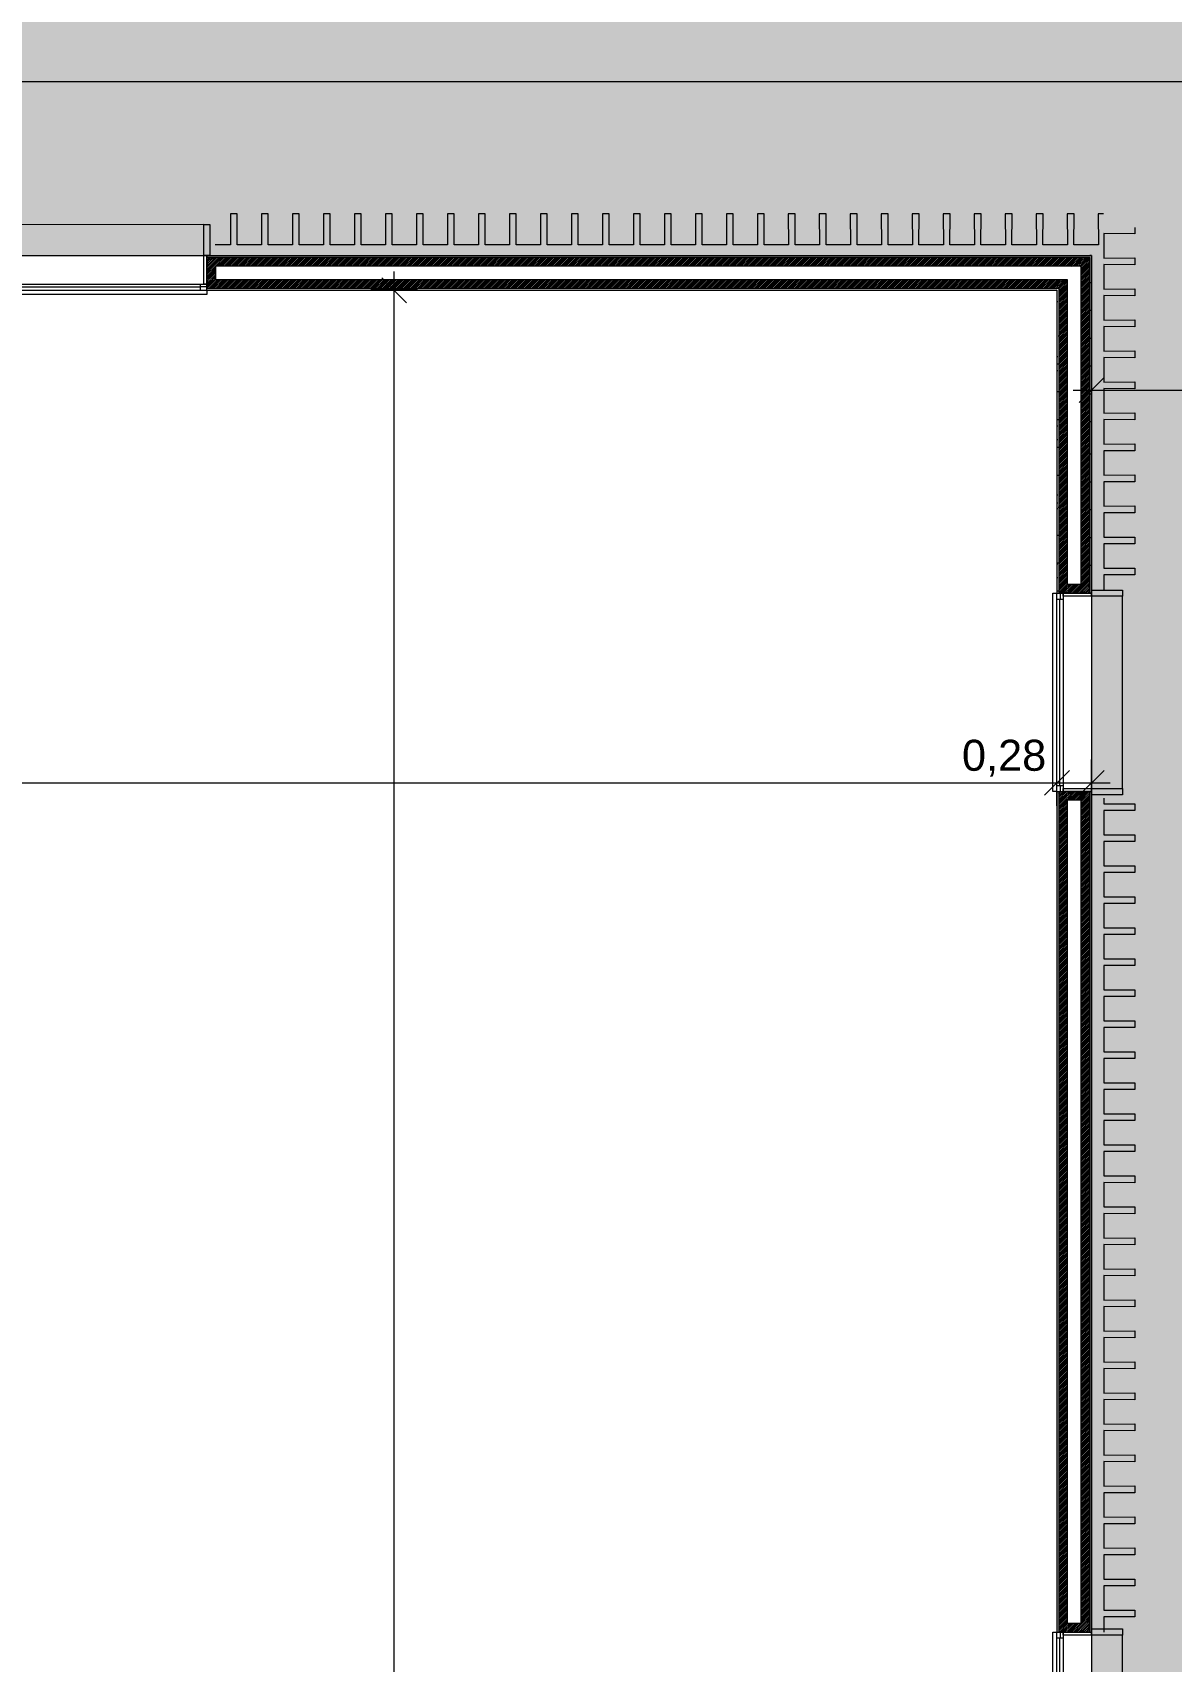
# Model space of a CAD drawing. Header units: millimetres. Extents: x -284281 to 1648660, y -821378 to -151356.
# Drawn here: x 454383 to 463570, y -184729 to -171599 of the extents above; entities that cross this region are included whole.
import ezdxf

# ---------------------------------------------------------------- set-up
doc = ezdxf.new("R2010")
doc.units = ezdxf.units.MM
doc.header["$MEASUREMENT"] = 0
doc.set_wipeout_variables(frame=1)
doc.linetypes.add('Traits', pattern=[282.222223, 141.111112, -141.111112])
doc.linetypes.add('Wipeout_Contour', pattern=[1000, 0, -1000])
for name, color, linetype in [('Cotations - 1_100', 7, 'Continuous'), ('Fenêtres ARCHICAD', 7, 'Continuous'), ('Nouveau_0', 7, 'Continuous'), ('Sols_ Dalles', 7, 'Continuous')]:
    doc.layers.add(name, color=color, linetype=linetype)
doc.styles.add('STYLE_GENERE_2', font='arial.ttf')
doc.dimstyles.new('STYLE_GENERE__1', dxfattribs={"dimtxt": 250, "dimasz": 190, "dimexe": 0.18, "dimexo": 0.0625, "dimgap": 0, "dimtad": 1, "dimtih": 1, "dimtoh": 1, "dimlfac": 0.001, "dimzin": 0, "dimdsep": 46, "dimtxsty": 'STYLE_GENERE_2', "dimblk": 'ARROWHEAD_6', "dimblk1": 'ARROWHEAD_6', "dimblk2": 'ARROWHEAD_6', "dimcen": 0.09, "dimse1": 1, "dimse2": 1, "dimclrd": 7, "dimclre": 7, "dimclrt": 7, "dimazin": 0, "dimtfac": 1, "dimtdec": 4, "dimtmove": 0, "dimatfit": 3, "dimfxl": 1, "dimtolj": 1, "dimtzin": 0, "dimarcsym": 0})
doc.dimstyles.new('STYLE_GENERE__2', dxfattribs={"dimtxt": 250, "dimasz": 190, "dimexe": 0.18, "dimexo": 0.0625, "dimgap": 0, "dimtad": 1, "dimlfac": 0.001, "dimzin": 0, "dimdsep": 46, "dimtxsty": 'STYLE_GENERE_2', "dimblk": 'ARROWHEAD_6', "dimblk1": 'ARROWHEAD_6', "dimblk2": 'ARROWHEAD_6', "dimcen": 0.09, "dimse1": 1, "dimse2": 1, "dimclrd": 7, "dimclre": 7, "dimclrt": 7, "dimazin": 0, "dimtfac": 1, "dimtdec": 4, "dimtmove": 0, "dimatfit": 3, "dimfxl": 1, "dimtolj": 1, "dimtzin": 0, "dimarcsym": 0})
pattern_1 = [(45, (0, 175), (-55.684659, 55.684659), [0, -52.5, 0, -78.75]), (110, (175, 175), (74.000794, 26.934086), [0, -38.5, 0, -66.5])]
pattern_2 = [(45, (0, 0), (-7.07106781, 7.07106781), [])]

# ---------------------------------------------------------------- blocks, each defined once
blk = doc.blocks.new('Dalle_30_2', base_point=(380203, -171996))
at = {"layer": 'Sols_ Dalles', "linetype": 'Continuous', "lineweight": 0, "true_color": 0x2e271c}
blk.add_hatch(color=250, dxfattribs=at).paths.add_polyline_path([(380203, -171996), (380203, -230016), (380203, -260811), (415475, -260811), (415475, -260796), (415475, -258650), (415475, -258011), (415475, -222496), (405655, -222496), (405655, -218296), (415454, -218296), (415454, -204496), (412055, -204496), (412055, -201781), (412055, -189811), (436505, -189811), (436505, -253396), (436505, -253416), (437905, -253416), (437905, -253396), (437905, -188411), (410655, -188411), (410655, -200381), (410655, -205896), (414054, -205896), (414054, -216896), (404255, -216896), (404255, -223896), (414054, -223896), (414054, -258650), (414054, -259411), (382690, -259411), (381560, -259411), (381560, -231416), (381560, -173396), (462926, -173396), (462926, -253416), (464326, -253416), (464326, -171996)])
at = {"layer": 'Sols_ Dalles', "color": 250, "linetype": 'Continuous', "lineweight": 5, "true_color": 0x1f1f1f, "flags": 128}
for points in [[(381560, -259411), (381560, -231416), (381560, -173396), (462926, -173396), (462926, -253416)], [(464326, -253416), (464326, -171996), (380203, -171996), (380203, -230016), (380203, -260811)]]:
    blk.add_lwpolyline(points, dxfattribs=at)
blk = doc.blocks.new('Dalle_31_2', base_point=(360548, -295063))
at = {"linetype": 'Continuous', "lineweight": 0, "true_color": 0x6f6f6f}
h = blk.add_hatch(color=8, dxfattribs=at)
h.paths.add_polyline_path([(360548, -295063), (487920, -293827), (487920, -270903), (487463, -270903), (472886, -271041), (472886, -271062, 0.001346), (472886, -271073), (472897, -273095, -0.414214), (470908, -275106), (462184, -275106, -0.005189), (462131, -275116), (454148, -275196), (438771, -275253, -0.386553), (436573, -273475, -0.025189), (436562, -273329), (436569, -267730, -0.098562), (436800, -266944), (436817, -266952, -0.258849), (438655, -265606), (438653, -265587), (439337, -265587), (439337, -265687), (439337, -270687), (469237, -270687), (469237, -265687), (470908, -265687), (472605, -265687), (472605, -163738), (371863, -163738), (371863, -271041), (371883, -271041), (371883, -272001), (371883, -272001, -0.409427), (367883, -275935), (360548, -275935)])
h.paths.add_polyline_path([(377135, -260640), (373845, -260640), (373845, -248365), (373845, -243090), (373845, -242190), (377135, -242190)], flags=0)
h.paths.add_polyline_path([(380203, -193811), (380203, -171996), (431506, -171996), (464310, -171996), (464310, -262266), (464310, -262366), (438594, -262351), (437926, -262351), (436550, -262351), (436550, -189811), (412055, -189811), (412055, -201781), (412055, -204496), (415454, -204496), (415454, -208496), (415454, -218296), (405655, -218296), (405655, -222496), (415475, -222496), (415475, -260811), (380203, -260811), (380203, -230016)], flags=0)
h.paths.add_polyline_path([(381437, -269434, -0.090319), (381558, -268728, -0.201449), (382612, -267593, -0.104211), (383418, -267415), (384017, -267409, -0.104045), (384825, -267571, -0.238255), (385984, -268953, -0.055189), (386036, -269390), (386038, -269611), (386051, -270890), (385792, -271893, -0.267949), (384070, -272909), (383470, -272915, -0.193717), (382079, -272370, -0.070569), (381728, -271931, -0.131652), (381451, -270934)], flags=0)
h.paths.add_polyline_path([(392017, -273452), (392030, -267378, -0.380557), (394017, -265610), (394094, -265610), (394094, -270610), (409094, -270610), (409094, -265610), (414056, -265610, -0.414214), (415556, -267110), (415556, -273661, -0.345502), (413837, -275433), (394027, -275599, -0.415791), (392017, -273599)], flags=0)
h.paths.add_polyline_path([(424210, -271504, -0.134474), (423930, -270485), (423930, -268985, -0.414214), (425930, -266985), (426530, -266985, -0.414214), (428530, -268985), (428530, -270485, -0.12882), (428274, -271466, -0.270936), (426530, -272485), (425930, -272485, -0.26498)], flags=0)
at = {"color": 9, "linetype": 'Continuous', "lineweight": 5, "flags": 128}
blk.add_lwpolyline([(380203, -193811), (380203, -230016), (380203, -260811), (415475, -260811), (415475, -222496), (405655, -222496), (405655, -218296), (415454, -218296), (415454, -208496), (415454, -204496), (412055, -204496), (412055, -201781), (412055, -189811), (436550, -189811), (436550, -262351), (437926, -262351), (438594, -262351), (464310, -262366), (464310, -262266), (464310, -171996), (431506, -171996), (380203, -171996)], close=True, dxfattribs=at)
blk = doc.blocks.new('Fenêtre 25')
at = {"layer": 'Fenêtres ARCHICAD', "color": 7, "linetype": 'Continuous', "lineweight": 5}
for p, q in [((-800, 0), (-800, 33)), ((-800, 33), (800, 33)), ((800, 33), (800, 0)), ((-800, -30), (800, -30)), ((-800, -280), (-800, -50)), ((-800, -50), (-775, -50)), ((-775, -50), (-775, -280)), ((775, -280), (775, -50)), ((775, -50), (800, -50)), ((800, -50), (800, -280)), ((-800, -195), (-800, -265)), ((-800, -195), (-800, -265)), ((-800, -195), (-800, -265)), ((-800, -195), (-800, -265)), ((800, -195), (800, -265)), ((800, -195), (800, -265)), ((800, -195), (800, -265)), ((800, -195), (800, -265)), ((-825, -530), (-825, -280)), ((-825, -280), (-775, -280)), ((-825, -280), (-800, -280)), ((-825, -280), (-800, -280)), ((-800, -265), (-800, -280)), ((-800, -265), (-800, -280)), ((-775, -280), (-800, -280)), ((-775, -280), (-775, -530)), ((800, -280), (775, -280)), ((775, -280), (825, -280)), ((775, -530), (775, -280)), ((800, -265), (800, -280)), ((800, -265), (800, -280)), ((800, -280), (825, -280)), ((800, -280), (825, -280)), ((825, -280), (825, -530)), ((-775, -530), (-825, -530)), ((-775, -530), (775, -530)), ((825, -530), (775, -530))]:
    blk.add_line(p, q, dxfattribs=at)
at = {"layer": 'Fenêtres ARCHICAD', "color": 7, "linetype": 'Traits', "lineweight": 5}
blk.add_line((-800, 0), (800, 0), dxfattribs=at)
at = {"color": 254, "linetype": 'Wipeout_Contour', "lineweight": 0, "ltscale": 3003.33026}
blk.add_wipeout([(-750, 0), (-750, -50), (750, -50), (750, 0)], dxfattribs=at).dxf.layer = 'Fenêtres ARCHICAD'
at = {"layer": 'Fenêtres ARCHICAD', "color": 7, "linetype": 'Continuous', "lineweight": 5}
for p, q in [((-800, 0), (-750, 0)), ((-800, 0), (-800, -15)), ((-800, 0), (-800, -15)), ((-750, 0), (-750, -50)), ((-750, 0), (750, 0)), ((750, -50), (750, 0)), ((750, 0), (800, 0)), ((800, 0), (800, -15)), ((800, 0), (800, -15)), ((-800, -15), (-800, -50)), ((-800, -15), (-800, -50)), ((-750, -50), (-800, -50)), ((-800, -50), (-800, -85)), ((-800, -50), (-800, -85)), ((-800, -85), (-800, -195)), ((-800, -85), (-800, -195)), ((-800, -85), (-800, -195)), ((-800, -85), (-800, -195)), ((-750, -25), (750, -25)), ((750, -50), (-750, -50)), ((800, -50), (750, -50)), ((800, -15), (800, -50)), ((800, -15), (800, -50)), ((800, -50), (800, -85)), ((800, -50), (800, -85)), ((800, -85), (800, -195)), ((800, -85), (800, -195)), ((800, -85), (800, -195)), ((800, -85), (800, -195))]:
    blk.add_line(p, q, dxfattribs=at)
blk = doc.blocks.new('Mur_176_2', base_point=(462926, -173396))
at = {"color": 254, "linetype": 'Wipeout_Contour', "lineweight": 0, "ltscale": 1482979.499222624}
blk.add_wipeout([(462911, -173411), (462926, -173396), (462911, -173396)], dxfattribs=at)
at = {"color": 254, "linetype": 'Wipeout_Contour', "lineweight": 0, "ltscale": 1482514.216895583}
blk.add_wipeout([(462646, -173676), (462661, -173661), (462646, -173661)], dxfattribs=at)
at = {"color": 254, "linetype": 'Wipeout_Contour', "lineweight": 0, "ltscale": 1987387.579977198}
blk.add_wipeout([(462646, -177718), (462646, -184493), (462661, -184493), (462661, -177718)], dxfattribs=at)
at = {"color": 254, "linetype": 'Wipeout_Contour', "lineweight": 0, "ltscale": 1988374.672626065}
blk.add_wipeout([(462911, -184493), (462926, -184493), (462926, -177718), (462911, -177718)], dxfattribs=at)
at = {"linetype": 'Continuous', "lineweight": 5, "true_color": 0x5f5f5f}
h = blk.add_hatch(dxfattribs=at)
h.set_pattern_fill('ENDUIT_0002', color=251, style=0, pattern_type=2)
h.set_pattern_definition(pattern_1)
h.paths.add_polyline_path([(462911, -173411), (462926, -173396), (462911, -173396)])
h = blk.add_hatch(dxfattribs=at)
h.set_pattern_fill('ENDUIT_0002', color=251, style=0, pattern_type=2)
h.set_pattern_definition(pattern_1)
h.paths.add_polyline_path([(462646, -173676), (462661, -173661), (462646, -173661)])
h = blk.add_hatch(dxfattribs=at)
h.set_pattern_fill('ENDUIT_0002', color=251, style=0, pattern_type=2)
h.set_pattern_definition(pattern_1)
h.paths.add_polyline_path([(462646, -177718), (462646, -184493), (462661, -184493), (462661, -177718)])
h = blk.add_hatch(dxfattribs=at)
h.set_pattern_fill('ENDUIT_0002', color=251, style=0, pattern_type=2)
h.set_pattern_definition(pattern_1)
h.paths.add_polyline_path([(462911, -184493), (462926, -184493), (462926, -177718), (462911, -177718)])
at = {"color": 254, "linetype": 'Wipeout_Contour', "lineweight": 0, "ltscale": 1482869.428388625}
blk.add_wipeout([(462841, -173481), (462911, -173411), (462841, -173411)], dxfattribs=at)
at = {"color": 254, "linetype": 'Wipeout_Contour', "lineweight": 0, "ltscale": 1988215.541774375}
blk.add_wipeout([(462911, -177718), (462841, -177788), (462841, -184423), (462911, -184493)], dxfattribs=at)
at = {"linetype": 'Continuous', "lineweight": 5, "true_color": 0x5f5f5f}
h = blk.add_hatch(dxfattribs=at)
h.set_pattern_fill('BRIQUES_TERRE_CUITE__INT_94', color=251, style=0, pattern_type=2)
h.set_pattern_definition(pattern_2)
h.paths.add_polyline_path([(462841, -173481), (462911, -173411), (462841, -173411)])
h = blk.add_hatch(dxfattribs=at)
h.set_pattern_fill('BRIQUES_TERRE_CUITE__INT_94', color=251, style=0, pattern_type=2)
h.set_pattern_definition(pattern_2)
h.paths.add_polyline_path([(462911, -177718), (462841, -177788), (462841, -184423), (462911, -184493)])
at = {"color": 254, "linetype": 'Wipeout_Contour', "lineweight": 0, "ltscale": 1979241.082240445}
blk.add_wipeout([(462911, -173411), (462911, -176118), (462926, -176118), (462926, -173411)], dxfattribs=at)
at = {"color": 254, "linetype": 'Wipeout_Contour', "lineweight": 0, "ltscale": 1482685.616941384}
blk.add_wipeout([(462731, -173591), (462841, -173481), (462731, -173481)], dxfattribs=at)
at = {"color": 254, "linetype": 'Wipeout_Contour', "lineweight": 0, "ltscale": 1987879.480513042}
blk.add_wipeout([(462841, -177788), (462731, -177788), (462731, -184423), (462841, -184423)], dxfattribs=at)
at = {"linetype": 'Continuous', "lineweight": 5, "true_color": 0x5f5f5f}
h = blk.add_hatch(dxfattribs=at)
h.set_pattern_fill('ENDUIT_0002', color=251, style=0, pattern_type=2)
h.set_pattern_definition(pattern_1)
h.paths.add_polyline_path([(462911, -173411), (462911, -176118), (462926, -176118), (462926, -173411)])
at = {"color": 254, "linetype": 'Wipeout_Contour', "lineweight": 0, "ltscale": 1482553.380016311}
blk.add_wipeout([(462661, -173661), (462731, -173591), (462661, -173591)], dxfattribs=at)
at = {"color": 254, "linetype": 'Wipeout_Contour', "lineweight": 0, "ltscale": 1987545.882896177}
blk.add_wipeout([(462661, -177718), (462661, -184493), (462731, -184493), (462731, -177718)], dxfattribs=at)
at = {"linetype": 'Continuous', "lineweight": 5, "true_color": 0x5f5f5f}
h = blk.add_hatch(dxfattribs=at)
h.set_pattern_fill('BRIQUES_TERRE_CUITE__INT_94', color=251, style=0, pattern_type=2)
h.set_pattern_definition(pattern_2)
h.paths.add_polyline_path([(462661, -173661), (462731, -173591), (462661, -173591)])
h = blk.add_hatch(dxfattribs=at)
h.set_pattern_fill('BRIQUES_TERRE_CUITE__INT_94', color=251, style=0, pattern_type=2)
h.set_pattern_definition(pattern_2)
h.paths.add_polyline_path([(462661, -177718), (462661, -184493), (462731, -184493), (462731, -177718)])
at = {"color": 7, "linetype": 'Continuous', "lineweight": 5}
for p, q in [((462646, -177718), (462661, -177718)), ((462661, -177718), (462661, -184493)), ((462646, -184493), (462661, -184493))]:
    blk.add_line(p, q, dxfattribs=at)
at = {"color": 7, "linetype": 'Continuous', "lineweight": 5, "flags": 128}
blk.add_lwpolyline([(462646, -177718), (462646, -184493)], dxfattribs=at)
at = {"color": 254, "linetype": 'Wipeout_Contour', "lineweight": 0, "ltscale": 1482998.14668632}
blk.add_wipeout([(462911, -173411), (462926, -173411), (462926, -173396)], dxfattribs=at)
at = {"color": 254, "linetype": 'Wipeout_Contour', "lineweight": 0, "ltscale": 1979106.270748031}
blk.add_wipeout([(462911, -173481), (462841, -173481), (462841, -176048), (462911, -176118)], dxfattribs=at)
at = {"linetype": 'Continuous', "lineweight": 5, "true_color": 0x5f5f5f}
h = blk.add_hatch(dxfattribs=at)
h.set_pattern_fill('ENDUIT_0002', color=251, style=0, pattern_type=2)
h.set_pattern_definition(pattern_1)
h.paths.add_polyline_path([(462911, -173411), (462926, -173411), (462926, -173396)])
h = blk.add_hatch(dxfattribs=at)
h.set_pattern_fill('BRIQUES_TERRE_CUITE__INT_94', color=251, style=0, pattern_type=2)
h.set_pattern_definition(pattern_2)
h.paths.add_polyline_path([(462911, -173481), (462841, -173481), (462841, -176048), (462911, -176118)])
at = {"color": 254, "linetype": 'Wipeout_Contour', "lineweight": 0, "ltscale": 1978435.612271093}
blk.add_wipeout([(462646, -173676), (462646, -176118), (462661, -176118), (462661, -173676)], dxfattribs=at)
at = {"color": 254, "linetype": 'Wipeout_Contour', "lineweight": 0, "ltscale": 1983059.155942009}
blk.add_wipeout([(462841, -177788), (462911, -177718), (462731, -177718), (462731, -177788)], dxfattribs=at)
at = {"color": 254, "linetype": 'Wipeout_Contour', "lineweight": 0, "ltscale": 1992832.532437501}
blk.add_wipeout([(462841, -184423), (462731, -184423), (462731, -184493), (462911, -184493)], dxfattribs=at)
at = {"linetype": 'Continuous', "lineweight": 5, "true_color": 0x5f5f5f}
h = blk.add_hatch(dxfattribs=at)
h.set_pattern_fill('ENDUIT_0002', color=251, style=0, pattern_type=2)
h.set_pattern_definition(pattern_1)
h.paths.add_polyline_path([(462646, -173676), (462646, -176118), (462661, -176118), (462661, -173676)])
h = blk.add_hatch(dxfattribs=at)
h.set_pattern_fill('BRIQUES_TERRE_CUITE__INT_94', color=251, style=0, pattern_type=2)
h.set_pattern_definition(pattern_2)
h.paths.add_polyline_path([(462841, -177788), (462911, -177718), (462731, -177718), (462731, -177788)])
h = blk.add_hatch(dxfattribs=at)
h.set_pattern_fill('BRIQUES_TERRE_CUITE__INT_94', color=251, style=0, pattern_type=2)
h.set_pattern_definition(pattern_2)
h.paths.add_polyline_path([(462841, -184423), (462731, -184423), (462731, -184493), (462911, -184493)])
at = {"color": 7, "linetype": 'Continuous', "lineweight": 5}
for p, q in [((462661, -177718), (462696, -177718)), ((462696, -177718), (462731, -177718)), ((462731, -177718), (462841, -177718)), ((462731, -177718), (462841, -177718)), ((462731, -184423), (462731, -177788)), ((462841, -177788), (462731, -177788)), ((462841, -177718), (462911, -177718)), ((462841, -177718), (462911, -177718)), ((462841, -184423), (462841, -177788)), ((462911, -184493), (462911, -177718)), ((462911, -177718), (462926, -177718)), ((462926, -177743), (462926, -177718)), ((462841, -184423), (462731, -184423)), ((462926, -184493), (462926, -184468)), ((462661, -184493), (462696, -184493)), ((462696, -184493), (462731, -184493)), ((462731, -184493), (462841, -184493)), ((462731, -184493), (462841, -184493)), ((462841, -184493), (462911, -184493)), ((462841, -184493), (462911, -184493)), ((462911, -184493), (462926, -184493))]:
    blk.add_line(p, q, dxfattribs=at)
at = {"color": 7, "linetype": 'Continuous', "lineweight": 5, "flags": 128}
blk.add_lwpolyline([(462926, -184493), (462926, -177718)], dxfattribs=at)
at = {"color": 254, "linetype": 'Wipeout_Contour', "lineweight": 0, "ltscale": 1482958.894861383}
blk.add_wipeout([(462841, -173481), (462911, -173481), (462911, -173411)], dxfattribs=at)
at = {"color": 254, "linetype": 'Wipeout_Contour', "lineweight": 0, "ltscale": 1978821.860009239}
blk.add_wipeout([(462841, -173591), (462731, -173591), (462731, -176048), (462841, -176048)], dxfattribs=at)
at = {"linetype": 'Continuous', "lineweight": 5, "true_color": 0x5f5f5f}
h = blk.add_hatch(dxfattribs=at)
h.set_pattern_fill('BRIQUES_TERRE_CUITE__INT_94', color=251, style=0, pattern_type=2)
h.set_pattern_definition(pattern_2)
h.paths.add_polyline_path([(462841, -173481), (462911, -173481), (462911, -173411)])
at = {"color": 7, "linetype": 'Continuous', "lineweight": 5}
for p, q in [((462911, -173411), (462841, -173411)), ((462911, -173481), (462911, -173411))]:
    blk.add_line(p, q, dxfattribs=at)
at = {"color": 7, "linetype": 'Continuous', "lineweight": 5, "flags": 128}
blk.add_lwpolyline([(462926, -173396), (462911, -173396)], dxfattribs=at)
at = {"layer": 'Fenêtres ARCHICAD', "color": 7, "linetype": 'Continuous', "lineweight": 5, "zscale": 1000, "rotation": 89.99999999999997}
blk.add_blockref('Fenêtre 25', (462646, -185293), dxfattribs=at)
at = {"color": 254, "linetype": 'Wipeout_Contour', "lineweight": 0, "ltscale": 1482532.945680156}
blk.add_wipeout([(462646, -173676), (462661, -173676), (462661, -173661)], dxfattribs=at)
at = {"linetype": 'Continuous', "lineweight": 5, "true_color": 0x5f5f5f}
h = blk.add_hatch(dxfattribs=at)
h.set_pattern_fill('ENDUIT_0002', color=251, style=0, pattern_type=2)
h.set_pattern_definition(pattern_1)
h.paths.add_polyline_path([(462646, -173676), (462661, -173676), (462661, -173661)])
at = {"color": 254, "linetype": 'Wipeout_Contour', "lineweight": 0, "ltscale": 1482826.619309607}
blk.add_wipeout([(462731, -173591), (462841, -173591), (462841, -173481)], dxfattribs=at)
at = {"color": 7, "linetype": 'Continuous', "lineweight": 5}
for p, q in [((462841, -173481), (462731, -173481)), ((462841, -173591), (462841, -173481))]:
    blk.add_line(p, q, dxfattribs=at)
at = {"color": 254, "linetype": 'Wipeout_Contour', "lineweight": 0, "ltscale": 1978584.082948791}
blk.add_wipeout([(462731, -173661), (462661, -173661), (462661, -176118), (462731, -176118)], dxfattribs=at)
at = {"linetype": 'Continuous', "lineweight": 5, "true_color": 0x5f5f5f}
h = blk.add_hatch(dxfattribs=at)
h.set_pattern_fill('BRIQUES_TERRE_CUITE__INT_94', color=251, style=0, pattern_type=2)
h.set_pattern_definition(pattern_2)
h.paths.add_polyline_path([(462731, -173661), (462661, -173661), (462661, -176118), (462731, -176118)])
at = {"color": 7, "linetype": 'Continuous', "lineweight": 5}
blk.add_line((462646, -176118), (462661, -176118), dxfattribs=at)
at = {"color": 254, "linetype": 'Wipeout_Contour', "lineweight": 0, "ltscale": 1482642.916808626}
blk.add_wipeout([(462661, -173661), (462731, -173661), (462731, -173591)], dxfattribs=at)
at = {"color": 254, "linetype": 'Wipeout_Contour', "lineweight": 0, "ltscale": 1980673.907787217}
blk.add_wipeout([(462841, -176048), (462731, -176048), (462731, -176118), (462911, -176118)], dxfattribs=at)
at = {"linetype": 'Continuous', "lineweight": 5, "true_color": 0x5f5f5f}
h = blk.add_hatch(dxfattribs=at)
h.set_pattern_fill('BRIQUES_TERRE_CUITE__INT_94', color=251, style=0, pattern_type=2)
h.set_pattern_definition(pattern_2)
h.paths.add_polyline_path([(462661, -173661), (462731, -173661), (462731, -173591)])
h = blk.add_hatch(dxfattribs=at)
h.set_pattern_fill('BRIQUES_TERRE_CUITE__INT_94', color=251, style=0, pattern_type=2)
h.set_pattern_definition(pattern_2)
h.paths.add_polyline_path([(462841, -176048), (462731, -176048), (462731, -176118), (462911, -176118)])
at = {"color": 7, "linetype": 'Continuous', "lineweight": 5}
for p, q in [((462911, -176118), (462911, -173481)), ((462661, -173661), (462646, -173661)), ((462731, -173591), (462661, -173591)), ((462661, -173661), (462661, -176118)), ((462731, -173661), (462731, -173591)), ((462731, -176048), (462731, -173661)), ((462841, -176048), (462841, -173591)), ((462841, -176048), (462731, -176048)), ((462661, -176118), (462696, -176118)), ((462696, -176118), (462731, -176118)), ((462731, -176118), (462841, -176118)), ((462731, -176118), (462841, -176118)), ((462841, -176118), (462911, -176118)), ((462841, -176118), (462911, -176118)), ((462911, -176118), (462926, -176118)), ((462926, -176118), (462926, -176093))]:
    blk.add_line(p, q, dxfattribs=at)
at = {"color": 7, "linetype": 'Continuous', "lineweight": 5, "flags": 128}
for points in [[(462926, -176118), (462926, -173396)], [(462646, -173676), (462646, -176118)]]:
    blk.add_lwpolyline(points, dxfattribs=at)
at = {"layer": 'Fenêtres ARCHICAD', "color": 7, "linetype": 'Continuous', "lineweight": 5, "zscale": 1000, "rotation": 89.99999999999997}
blk.add_blockref('Fenêtre 25', (462646, -176918), dxfattribs=at)
blk = doc.blocks.new('Mur_189_2', base_point=(437925, -173400))
at = {"color": 254, "linetype": 'Wipeout_Contour', "lineweight": 0, "ltscale": 2458290.342885102}
blk.add_wipeout([(462911, -173396), (455789, -173397), (455789, -173412), (462911, -173411), (462911, -173411)], dxfattribs=at)
at = {"color": 254, "linetype": 'Wipeout_Contour', "lineweight": 0, "ltscale": 1963843.931563452}
blk.add_wipeout([(455789, -173662), (455789, -173677), (462646, -173676), (462646, -173661)], dxfattribs=at)
at = {"linetype": 'Continuous', "lineweight": 5, "true_color": 0x5f5f5f}
h = blk.add_hatch(dxfattribs=at)
h.set_pattern_fill('ENDUIT_0002', color=251, style=0, pattern_type=2)
h.set_pattern_definition(pattern_1)
h.paths.add_polyline_path([(462911, -173396), (455789, -173397), (455789, -173412), (462911, -173411), (462911, -173411)])
h = blk.add_hatch(dxfattribs=at)
h.set_pattern_fill('ENDUIT_0002', color=251, style=0, pattern_type=2)
h.set_pattern_definition(pattern_1)
h.paths.add_polyline_path([(455789, -173662), (455789, -173677), (462646, -173676), (462646, -173661)])
at = {"color": 254, "linetype": 'Wipeout_Contour', "lineweight": 0, "ltscale": 2458243.749668539}
blk.add_wipeout([(455789, -173412), (455859, -173482), (462841, -173481), (462841, -173481), (462841, -173411)], dxfattribs=at)
at = {"linetype": 'Continuous', "lineweight": 5, "true_color": 0x5f5f5f}
h = blk.add_hatch(dxfattribs=at)
h.set_pattern_fill('BRIQUES_TERRE_CUITE__INT_94', color=251, style=0, pattern_type=2)
h.set_pattern_definition(pattern_2)
h.paths.add_polyline_path([(455789, -173412), (455859, -173482), (462841, -173481), (462841, -173481), (462841, -173411)])
at = {"color": 7, "linetype": 'Continuous', "lineweight": 5}
blk.add_line((462911, -173411), (462841, -173411), dxfattribs=at)
at = {"color": 254, "linetype": 'Wipeout_Contour', "lineweight": 0, "ltscale": 2458166.045072345}
blk.add_wipeout([(462731, -173481), (455859, -173482), (455859, -173592), (462731, -173591), (462731, -173591)], dxfattribs=at)
at = {"color": 7, "linetype": 'Continuous', "lineweight": 5}
blk.add_line((462841, -173481), (462731, -173481), dxfattribs=at)
at = {"color": 254, "linetype": 'Wipeout_Contour', "lineweight": 0, "ltscale": 1963811.879002962}
blk.add_wipeout([(462661, -173591), (455789, -173592), (455789, -173662), (462661, -173661)], dxfattribs=at)
at = {"linetype": 'Continuous', "lineweight": 5, "true_color": 0x5f5f5f}
h = blk.add_hatch(dxfattribs=at)
h.set_pattern_fill('BRIQUES_TERRE_CUITE__INT_94', color=251, style=0, pattern_type=2)
h.set_pattern_definition(pattern_2)
h.paths.add_polyline_path([(462661, -173591), (455789, -173592), (455789, -173662), (462661, -173661)])
at = {"color": 7, "linetype": 'Continuous', "lineweight": 5}
for p, q in [((455789, -173662), (462646, -173661)), ((455789, -173677), (455789, -173662)), ((462661, -173661), (462646, -173661)), ((462731, -173591), (462661, -173591))]:
    blk.add_line(p, q, dxfattribs=at)
at = {"color": 7, "linetype": 'Continuous', "lineweight": 5, "flags": 128}
blk.add_lwpolyline([(455789, -173677), (462646, -173676)], dxfattribs=at)
at = {"color": 254, "linetype": 'Wipeout_Contour', "lineweight": 0, "ltscale": 1950935.161299961}
blk.add_wipeout([(455859, -173482), (455789, -173412), (455789, -173592), (455859, -173592)], dxfattribs=at)
at = {"linetype": 'Continuous', "lineweight": 5, "true_color": 0x5f5f5f}
h = blk.add_hatch(dxfattribs=at)
h.set_pattern_fill('BRIQUES_TERRE_CUITE__INT_94', color=251, style=0, pattern_type=2)
h.set_pattern_definition(pattern_2)
h.paths.add_polyline_path([(455859, -173482), (455789, -173412), (455789, -173592), (455859, -173592)])
at = {"color": 7, "linetype": 'Continuous', "lineweight": 5}
for p, q in [((455814, -173397), (455789, -173397)), ((455789, -173412), (455789, -173397)), ((462841, -173411), (455789, -173412)), ((455789, -173482), (455789, -173412)), ((455789, -173482), (455789, -173412)), ((455789, -173592), (455789, -173482)), ((455789, -173592), (455789, -173482)), ((462731, -173481), (455859, -173482)), ((455859, -173482), (455859, -173592)), ((455789, -173627), (455789, -173592)), ((455789, -173662), (455789, -173627)), ((462661, -173591), (455859, -173592))]:
    blk.add_line(p, q, dxfattribs=at)
at = {"color": 7, "linetype": 'Continuous', "lineweight": 5, "flags": 128}
blk.add_lwpolyline([(462911, -173396), (455789, -173397)], dxfattribs=at)
at = {"layer": 'Fenêtres ARCHICAD', "color": 7, "linetype": 'Continuous', "lineweight": 5, "zscale": 1000, "rotation": 180.0105654490005}
blk.add_blockref('Fenêtre 25', (454989, -173677), dxfattribs=at)
blk = doc.blocks.new('Tôle profilée 25_5')
at = {"color": 7, "linetype": 'Continuous', "lineweight": 5}
for p, q in [((-250, 7165.6), (-250, 7150)), ((-250, 7150), (-250, 7122.5)), ((-250, 7122.5), (0, 7123.5)), ((0, 7123.5), (0, 6926.5)), ((-250, 6927.5), (-250, 6900)), ((0, 6926.5), (-250, 6927.5)), ((-250, 6900), (-250, 6872.5)), ((-250, 6872.5), (0, 6873.5)), ((0, 6873.5), (0, 6676.5)), ((-250, 6677.5), (-250, 6650)), ((0, 6676.5), (-250, 6677.5)), ((-250, 6650), (-250, 6622.5)), ((-250, 6622.5), (0, 6623.5)), ((0, 6623.5), (0, 6426.5)), ((-250, 6427.5), (-250, 6400)), ((0, 6426.5), (-250, 6427.5)), ((-250, 6400), (-250, 6372.5)), ((-250, 6372.5), (0, 6373.5)), ((0, 6373.5), (0, 6176.5)), ((-250, 6177.5), (-250, 6150)), ((0, 6176.5), (-250, 6177.5)), ((-250, 6150), (-250, 6122.5)), ((-250, 6122.5), (0, 6123.5)), ((0, 6123.5), (0, 5926.5)), ((-250, 5927.5), (-250, 5900)), ((0, 5926.5), (-250, 5927.5)), ((-250, 5900), (-250, 5872.5)), ((-250, 5872.5), (0, 5873.5)), ((0, 5873.5), (0, 5676.5)), ((-250, 5677.5), (-250, 5650)), ((0, 5676.5), (-250, 5677.5)), ((-250, 5650), (-250, 5622.5)), ((-250, 5622.5), (0, 5623.5)), ((0, 5623.5), (0, 5426.5)), ((-250, 5427.5), (-250, 5400)), ((0, 5426.5), (-250, 5427.5)), ((-250, 5400), (-250, 5372.5)), ((-250, 5372.5), (0, 5373.5)), ((0, 5373.5), (0, 5176.5)), ((-250, 5177.5), (-250, 5150)), ((0, 5176.5), (-250, 5177.5)), ((-250, 5150), (-250, 5122.5)), ((-250, 5122.5), (0, 5123.5)), ((0, 5123.5), (0, 4926.5)), ((-250, 4927.5), (-250, 4900)), ((0, 4926.5), (-250, 4927.5)), ((-250, 4900), (-250, 4872.5)), ((-250, 4872.5), (0, 4873.5)), ((0, 4873.5), (0, 4676.5)), ((-250, 4677.5), (-250, 4650)), ((0, 4676.5), (-250, 4677.5)), ((-250, 4650), (-250, 4622.5)), ((-250, 4622.5), (0, 4623.5)), ((0, 4623.5), (0, 4426.5)), ((-250, 4427.5), (-250, 4400)), ((0, 4426.5), (-250, 4427.5)), ((-250, 4400), (-250, 4372.5)), ((-250, 4372.5), (0, 4373.5)), ((0, 4373.5), (0, 4176.5)), ((-250, 4177.5), (-250, 4150)), ((0, 4176.5), (-250, 4177.5)), ((-250, 4150), (-250, 4122.5)), ((-250, 4122.5), (0, 4123.5)), ((0, 4123.5), (0, 3926.5)), ((-250, 3927.5), (-250, 3900)), ((0, 3926.5), (-250, 3927.5)), ((-250, 3900), (-250, 3872.5)), ((-250, 3872.5), (0, 3873.5)), ((0, 3873.5), (0, 3676.5)), ((-250, 3677.5), (-250, 3650)), ((0, 3676.5), (-250, 3677.5)), ((-250, 3650), (-250, 3622.5)), ((-250, 3622.5), (0, 3623.5)), ((0, 3623.5), (0, 3426.5)), ((-250, 3427.5), (-250, 3400)), ((0, 3426.5), (-250, 3427.5)), ((-250, 3400), (-250, 3372.5)), ((-250, 3372.5), (0, 3373.5)), ((0, 3373.5), (0, 3176.5)), ((-250, 3177.5), (-250, 3150)), ((0, 3176.5), (-250, 3177.5)), ((-250, 3150), (-250, 3122.5)), ((-250, 3122.5), (0, 3123.5)), ((0, 3123.5), (0, 2926.5)), ((-250, 2927.5), (-250, 2900)), ((0, 2926.5), (-250, 2927.5)), ((-250, 2900), (-250, 2872.5)), ((-250, 2872.5), (0, 2873.5)), ((0, 2873.5), (0, 2676.5)), ((-250, 2677.5), (-250, 2650)), ((0, 2676.5), (-250, 2677.5)), ((-250, 2650), (-250, 2622.5)), ((-250, 2622.5), (0, 2623.5)), ((0, 2623.5), (0, 2426.5)), ((-250, 2427.5), (-250, 2400)), ((0, 2426.5), (-250, 2427.5)), ((-250, 2400), (-250, 2372.5)), ((-250, 2372.5), (0, 2373.5)), ((0, 2373.5), (0, 2176.5)), ((-250, 2177.5), (-250, 2150)), ((0, 2176.5), (-250, 2177.5)), ((-250, 2150), (-250, 2122.5)), ((-250, 2122.5), (0, 2123.5)), ((0, 2123.5), (0, 1926.5)), ((-250, 1927.5), (-250, 1900)), ((0, 1926.5), (-250, 1927.5)), ((-250, 1900), (-250, 1872.5)), ((-250, 1872.5), (0, 1873.5)), ((0, 1873.5), (0, 1676.5)), ((-250, 1677.5), (-250, 1650)), ((0, 1676.5), (-250, 1677.5)), ((-250, 1650), (-250, 1622.5)), ((-250, 1622.5), (0, 1623.5)), ((0, 1623.5), (0, 1426.5)), ((-250, 1427.5), (-250, 1400)), ((0, 1426.5), (-250, 1427.5)), ((-250, 1400), (-250, 1372.5)), ((-250, 1372.5), (0, 1373.5)), ((0, 1373.5), (0, 1176.5)), ((-250, 1177.5), (-250, 1150)), ((0, 1176.5), (-250, 1177.5)), ((-250, 1150), (-250, 1122.5)), ((-250, 1122.5), (0, 1123.5)), ((0, 1123.5), (0, 926.5)), ((-250, 927.5), (-250, 900)), ((0, 926.5), (-250, 927.5)), ((-250, 900), (-250, 872.5)), ((-250, 872.5), (0, 873.5)), ((0, 873.5), (0, 676.5)), ((-250, 677.5), (-250, 650)), ((0, 676.5), (-250, 677.5)), ((-250, 650), (-250, 622.5)), ((-250, 622.5), (0, 623.5)), ((0, 623.5), (0, 426.5)), ((-250, 427.5), (-250, 400)), ((0, 426.5), (-250, 427.5)), ((-250, 400), (-250, 372.5)), ((-250, 372.5), (0, 373.5)), ((0, 373.5), (0, 176.5)), ((-250, 177.5), (-250, 150)), ((0, 176.5), (-250, 177.5)), ((-250, 150), (-250, 122.5)), ((-250, 122.5), (0, 123.5)), ((0, 123.5), (0, 0))]:
    blk.add_line(p, q, dxfattribs=at)
blk = doc.blocks.new('Tôle profilée 25_2')
at = {"color": 7, "linetype": 'Continuous', "lineweight": 5}
for p, q in [((0, 6722.2), (0, 6676.5)), ((-250, 6677.5), (-250, 6650)), ((0, 6676.5), (-250, 6677.5)), ((-250, 6650), (-250, 6622.5)), ((-250, 6622.5), (0, 6623.5)), ((0, 6623.5), (0, 6426.5)), ((-250, 6427.5), (-250, 6400)), ((0, 6426.5), (-250, 6427.5)), ((-250, 6400), (-250, 6372.5)), ((-250, 6372.5), (0, 6373.5)), ((0, 6373.5), (0, 6176.5)), ((-250, 6177.5), (-250, 6150)), ((0, 6176.5), (-250, 6177.5)), ((-250, 6150), (-250, 6122.5)), ((-250, 6122.5), (0, 6123.5)), ((0, 6123.5), (0, 5926.5)), ((-250, 5927.5), (-250, 5900)), ((0, 5926.5), (-250, 5927.5)), ((-250, 5900), (-250, 5872.5)), ((-250, 5872.5), (0, 5873.5)), ((0, 5873.5), (0, 5676.5)), ((-250, 5677.5), (-250, 5650)), ((0, 5676.5), (-250, 5677.5)), ((-250, 5650), (-250, 5622.5)), ((-250, 5622.5), (0, 5623.5)), ((0, 5623.5), (0, 5426.5)), ((-250, 5427.5), (-250, 5400)), ((0, 5426.5), (-250, 5427.5)), ((-250, 5400), (-250, 5372.5)), ((-250, 5372.5), (0, 5373.5)), ((0, 5373.5), (0, 5176.5)), ((-250, 5177.5), (-250, 5150)), ((0, 5176.5), (-250, 5177.5)), ((-250, 5150), (-250, 5122.5)), ((-250, 5122.5), (0, 5123.5)), ((0, 5123.5), (0, 4926.5)), ((-250, 4927.5), (-250, 4900)), ((0, 4926.5), (-250, 4927.5)), ((-250, 4900), (-250, 4872.5)), ((-250, 4872.5), (0, 4873.5)), ((0, 4873.5), (0, 4676.5)), ((-250, 4677.5), (-250, 4650)), ((0, 4676.5), (-250, 4677.5)), ((-250, 4650), (-250, 4622.5)), ((-250, 4622.5), (0, 4623.5)), ((0, 4623.5), (0, 4426.5)), ((-250, 4427.5), (-250, 4400)), ((0, 4426.5), (-250, 4427.5)), ((-250, 4400), (-250, 4372.5)), ((-250, 4372.5), (0, 4373.5)), ((0, 4373.5), (0, 4176.5)), ((-250, 4177.5), (-250, 4150)), ((0, 4176.5), (-250, 4177.5)), ((-250, 4150), (-250, 4122.5)), ((-250, 4122.5), (0, 4123.5)), ((0, 4123.5), (0, 3926.5)), ((-250, 3927.5), (-250, 3900)), ((0, 3926.5), (-250, 3927.5)), ((-250, 3900), (-250, 3872.5)), ((-250, 3872.5), (0, 3873.5)), ((0, 3873.5), (0, 3676.5)), ((-250, 3677.5), (-250, 3650)), ((0, 3676.5), (-250, 3677.5)), ((-250, 3650), (-250, 3622.5)), ((-250, 3622.5), (0, 3623.5)), ((0, 3623.5), (0, 3426.5)), ((-250, 3427.5), (-250, 3400)), ((0, 3426.5), (-250, 3427.5)), ((-250, 3400), (-250, 3372.5)), ((-250, 3372.5), (0, 3373.5)), ((0, 3373.5), (0, 3176.5)), ((-250, 3177.5), (-250, 3150)), ((0, 3176.5), (-250, 3177.5)), ((-250, 3150), (-250, 3122.5)), ((-250, 3122.5), (0, 3123.5)), ((0, 3123.5), (0, 2926.5)), ((-250, 2927.5), (-250, 2900)), ((0, 2926.5), (-250, 2927.5)), ((-250, 2900), (-250, 2872.5)), ((-250, 2872.5), (0, 2873.5)), ((0, 2873.5), (0, 2676.5)), ((-250, 2677.5), (-250, 2650)), ((0, 2676.5), (-250, 2677.5)), ((-250, 2650), (-250, 2622.5)), ((-250, 2622.5), (0, 2623.5)), ((0, 2623.5), (0, 2426.5)), ((-250, 2427.5), (-250, 2400)), ((0, 2426.5), (-250, 2427.5)), ((-250, 2400), (-250, 2372.5)), ((-250, 2372.5), (0, 2373.5)), ((0, 2373.5), (0, 2176.5)), ((-250, 2177.5), (-250, 2150)), ((0, 2176.5), (-250, 2177.5)), ((-250, 2150), (-250, 2122.5)), ((-250, 2122.5), (0, 2123.5)), ((0, 2123.5), (0, 1926.5)), ((-250, 1927.5), (-250, 1900)), ((0, 1926.5), (-250, 1927.5)), ((-250, 1900), (-250, 1872.5)), ((-250, 1872.5), (0, 1873.5)), ((0, 1873.5), (0, 1676.5)), ((-250, 1677.5), (-250, 1650)), ((0, 1676.5), (-250, 1677.5)), ((-250, 1650), (-250, 1622.5)), ((-250, 1622.5), (0, 1623.5)), ((0, 1623.5), (0, 1426.5)), ((-250, 1427.5), (-250, 1400)), ((0, 1426.5), (-250, 1427.5)), ((-250, 1400), (-250, 1372.5)), ((-250, 1372.5), (0, 1373.5)), ((0, 1373.5), (0, 1176.5)), ((-250, 1177.5), (-250, 1150)), ((0, 1176.5), (-250, 1177.5)), ((-250, 1150), (-250, 1122.5)), ((-250, 1122.5), (0, 1123.5)), ((0, 1123.5), (0, 926.5)), ((-250, 927.5), (-250, 900)), ((0, 926.5), (-250, 927.5)), ((-250, 900), (-250, 872.5)), ((-250, 872.5), (0, 873.5)), ((0, 873.5), (0, 676.5)), ((-250, 677.5), (-250, 650)), ((0, 676.5), (-250, 677.5)), ((-250, 650), (-250, 622.5)), ((-250, 622.5), (0, 623.5)), ((0, 623.5), (0, 426.5)), ((-250, 427.5), (-250, 400)), ((0, 426.5), (-250, 427.5)), ((-250, 400), (-250, 372.5)), ((-250, 372.5), (0, 373.5)), ((0, 373.5), (0, 176.5)), ((-250, 177.5), (-250, 150)), ((0, 176.5), (-250, 177.5)), ((-250, 150), (-250, 122.5)), ((-250, 122.5), (0, 123.5)), ((0, 123.5), (0, 0))]:
    blk.add_line(p, q, dxfattribs=at)
blk = doc.blocks.new('Tôle profilée 25_9')
at = {"color": 7, "linetype": 'Continuous', "lineweight": 5}
for p, q in [((-250, 2921.5), (-250, 2900)), ((-250, 2900), (-250, 2872.5)), ((-250, 2872.5), (0, 2873.5)), ((0, 2873.5), (0, 2676.5)), ((-250, 2677.5), (-250, 2650)), ((0, 2676.5), (-250, 2677.5)), ((-250, 2650), (-250, 2622.5)), ((-250, 2622.5), (0, 2623.5)), ((0, 2623.5), (0, 2426.5)), ((-250, 2427.5), (-250, 2400)), ((0, 2426.5), (-250, 2427.5)), ((-250, 2400), (-250, 2372.5)), ((-250, 2372.5), (0, 2373.5)), ((0, 2373.5), (0, 2176.5)), ((-250, 2177.5), (-250, 2150)), ((0, 2176.5), (-250, 2177.5)), ((-250, 2150), (-250, 2122.5)), ((-250, 2122.5), (0, 2123.5)), ((0, 2123.5), (0, 1926.5)), ((-250, 1927.5), (-250, 1900)), ((0, 1926.5), (-250, 1927.5)), ((-250, 1900), (-250, 1872.5)), ((-250, 1872.5), (0, 1873.5)), ((0, 1873.5), (0, 1676.5)), ((-250, 1677.5), (-250, 1650)), ((0, 1676.5), (-250, 1677.5)), ((-250, 1650), (-250, 1622.5)), ((-250, 1622.5), (0, 1623.5)), ((0, 1623.5), (0, 1426.5)), ((-250, 1427.5), (-250, 1400)), ((0, 1426.5), (-250, 1427.5)), ((-250, 1400), (-250, 1372.5)), ((-250, 1372.5), (0, 1373.5)), ((0, 1373.5), (0, 1176.5)), ((-250, 1177.5), (-250, 1150)), ((0, 1176.5), (-250, 1177.5)), ((-250, 1150), (-250, 1122.5)), ((-250, 1122.5), (0, 1123.5)), ((0, 1123.5), (0, 926.5)), ((-250, 927.5), (-250, 900)), ((0, 926.5), (-250, 927.5)), ((-250, 900), (-250, 872.5)), ((-250, 872.5), (0, 873.5)), ((0, 873.5), (0, 676.5)), ((-250, 677.5), (-250, 650)), ((0, 676.5), (-250, 677.5)), ((-250, 650), (-250, 622.5)), ((-250, 622.5), (0, 623.5)), ((0, 623.5), (0, 426.5)), ((-250, 427.5), (-250, 400)), ((0, 426.5), (-250, 427.5)), ((-250, 400), (-250, 372.5)), ((-250, 372.5), (0, 373.5)), ((0, 373.5), (0, 176.5)), ((-250, 177.5), (-250, 150)), ((0, 176.5), (-250, 177.5)), ((-250, 150), (-250, 122.5)), ((-250, 122.5), (0, 123.5)), ((0, 123.5), (0, 0))]:
    blk.add_line(p, q, dxfattribs=at)
blk = doc.blocks.new('*D987')
at = {"layer": 'Cotations - 1_100', "color": 7, "linetype": 'Continuous', "lineweight": 5, "transparency": 16777216}
for p, q in [((438205, -177833), (438205, -177458)), ((462646, -177833), (462646, -177458)), ((438305, -177546), (438105, -177746)), ((438205, -177646), (462646, -177646)), ((462746, -177546), (462546, -177746))]:
    blk.add_line(p, q, dxfattribs=at)
at = {"layer": 'Cotations - 1_100', "color": 7, "lineweight": 5, "transparency": 16777216, "char_height": 250, "attachment_point": 7, "style": 'STYLE_GENERE_2'}
for s, insert in [('\\A1;{\\pql;\\fArial|b0|i0|c0|p38;24,44}', (449665, -177596)), ('\\A1;{\\pql;\\fArial|b0|i0|c0|p38;0,28}', (461880, -177596))]:
    blk.add_mtext(s, dxfattribs=dict(at, insert=insert))
blk = doc.blocks.new('ARROWHEAD_6')
at = {"color": 0, "linetype": 'Continuous', "lineweight": 0}
for p, q in [((0, 0), (-1, 0)), ((-0.5, -0.5), (0.5, 0.5))]:
    blk.add_line(p, q, dxfattribs=at)
blk = doc.blocks.new('*D988')
at = {"layer": 'Cotations - 1_100', "color": 7, "linetype": 'Continuous', "lineweight": 5, "transparency": 16777216}
for p, q in [((462646, -177833), (462646, -177458)), ((462926, -177833), (462926, -177458)), ((462746, -177546), (462546, -177746)), ((462646, -177646), (462926, -177646)), ((462826, -177746), (463026, -177546)), ((462926, -177646), (463076, -177646))]:
    blk.add_line(p, q, dxfattribs=at)
blk = doc.blocks.new('*D989')
at = {"layer": 'Cotations - 1_100', "color": 7, "linetype": 'Continuous', "lineweight": 5, "transparency": 16777216}
for p, q in [((457400, -173776), (457200, -173576)), ((457300, -173676), (457300, -173526)), ((457488, -173676), (457113, -173676)), ((457300, -253116), (457300, -173676)), ((457200, -253016), (457400, -253216)), ((457488, -253116), (457113, -253116)), ((457300, -253266), (457300, -253116))]:
    blk.add_line(p, q, dxfattribs=at)
at = {"layer": 'Cotations - 1_100', "color": 7, "lineweight": 5, "transparency": 16777216, "insert": (457250, -213823), "char_height": 250, "attachment_point": 7, "rotation": 90, "style": 'STYLE_GENERE_2'}
blk.add_mtext('\\A1;{\\pql;\\fArial|b0|i0|c0|p38;79,44}', dxfattribs=at)
blk = doc.blocks.new('*D1038')
at = {"layer": 'Cotations - 1_100', "color": 7, "linetype": 'Continuous', "lineweight": 5, "transparency": 16777216}
for p, q in [((462926, -174667), (462926, -174292)), ((472930, -174667), (472930, -174292)), ((462776, -174480), (462926, -174480)), ((463026, -174380), (462826, -174580)), ((462926, -174480), (472930, -174480)), ((472830, -174580), (473030, -174380)), ((472930, -174480), (473080, -174480))]:
    blk.add_line(p, q, dxfattribs=at)
at = {"layer": 'Cotations - 1_100', "color": 7, "lineweight": 5, "transparency": 16777216, "insert": (467501, -174430), "char_height": 250, "attachment_point": 7, "style": 'STYLE_GENERE_2'}
blk.add_mtext('\\A1;{\\pql;\\fArial|b0|i0|c0|p38;10,00}', dxfattribs=at)
blk = doc.blocks.new('*D1139')
at = {"layer": 'Cotations - 1_100', "color": 7, "linetype": 'Continuous', "lineweight": 5, "transparency": 16777216}
for p, q in [((445894, -173496), (445694, -173296)), ((445794, -173396), (445794, -173246)), ((445982, -173396), (445607, -173396)), ((445794, -253396), (445794, -173396)), ((445982, -253396), (445607, -253396)), ((445694, -253296), (445894, -253496)), ((445794, -253546), (445794, -253396))]:
    blk.add_line(p, q, dxfattribs=at)
at = {"layer": 'Cotations - 1_100', "color": 7, "lineweight": 5, "transparency": 16777216, "insert": (445744, -213823), "char_height": 250, "attachment_point": 7, "rotation": 90, "style": 'STYLE_GENERE_2'}
blk.add_mtext('\\A1;{\\pql;\\fArial|b0|i0|c0|p38;80,00}', dxfattribs=at)

msp = doc.modelspace()

# ---------------------------------------------------------------- block references
at = {"color": 9, "linetype": 'Continuous', "lineweight": 5}
msp.add_blockref('Dalle_31_2', (360547.96118, -295062.57111), dxfattribs=at)
at = {"layer": 'Sols_ Dalles', "color": 250, "linetype": 'Continuous', "lineweight": 5, "true_color": 0x1f1f1f}
msp.add_blockref('Dalle_30_2', (380202.95244, -171995.57011), dxfattribs=at)

# ---------------------------------------------------------------- next in the draw order: block references
at = {"color": 7, "lineweight": 5}
msp.add_blockref('Mur_176_2', (462925.55265, -173395.57011), dxfattribs=at)

# ---------------------------------------------------------------- next in the draw order: block references
msp.add_blockref('Mur_189_2', (437925.06106, -173400.18025), dxfattribs=at)
at = {"color": 7, "linetype": 'Continuous', "lineweight": 5, "xscale": -1, "zscale": 1000}
for name, p in [('Tôle profilée 25_9', (463025.55265, -176092.54765)), ('Tôle profilée 25_2', (463025.55265, -184492.54765))]:
    msp.add_blockref(name, p, dxfattribs=at)

# ---------------------------------------------------------------- next in the draw order: dimensions: what is measured, and where the dimension line sits
at = {"layer": 'Cotations - 1_100', "color": 7, "linetype": 'Continuous', "lineweight": 5}
for base, p1, p2, picture, middle in [((462645.55265, -177645.56191), (438205.06106, -213397.84995), (462645.55265, -213395.59652), '*D987', (450085.30682, -177470.56191)), ((462925.55265, -177645.56191), (462645.55265, -213395.59652), (462925.55265, -213395.5707), '*D988', (462205.11391, -177470.56191))]:
    dim = msp.add_linear_dim(base=base, p1=p1, p2=p2, dimstyle='STYLE_GENERE__1', dxfattribs=at)
    dim.commit()
    dim.dimension.update_dxf_attribs({"geometry": picture, "text_midpoint": middle, "dimtype": 160})

# ---------------------------------------------------------------- next in the draw order: linework, layer by layer
at = {"layer": 'Nouveau_0', "color": 7, "linetype": 'Continuous', "lineweight": 5}
msp.add_lwpolyline([(462925.55265, -173395.57011), (462925.55265, -253395.57011), (437925.55265, -253395.57011), (437925.55265, -173395.57011)], close=True, dxfattribs=at)

# ---------------------------------------------------------------- next in the draw order: block references
at = {"color": 7, "linetype": 'Continuous', "lineweight": 5, "zscale": 1000, "rotation": 270}
msp.add_blockref('Tôle profilée 25_5', (455856.83591, -173309.77727), dxfattribs=at)

# ---------------------------------------------------------------- next in the draw order: dimensions: what is measured, and where the dimension line sits
at = {"layer": 'Cotations - 1_100', "color": 7, "linetype": 'Continuous', "lineweight": 5}
for base, p1, p2, picture, middle in [((445794.22597, -173395.57011), (462925.55265, -253395.57129), (462925.55265, -173395.57011), '*D1139', (445619.22597, -213402.99823)), ((457300.40824, -173675.62175), (462645.55265, -253115.57129), (462645.55265, -173675.62175), '*D989', (457125.40824, -213403.02405))]:
    dim = msp.add_linear_dim(base=base, p1=p1, p2=p2, angle=90, dimstyle='STYLE_GENERE__2', dxfattribs=at)
    dim.commit()
    dim.dimension.update_dxf_attribs({"geometry": picture, "text_midpoint": middle, "dimtype": 160, "text_rotation": 90})
dim = msp.add_linear_dim(base=(472930.48351, -174479.93741), p1=(462925.55265, -173395.57011), p2=(472930.48351, -174615.5788), dimstyle='STYLE_GENERE__1', dxfattribs=at)
dim.commit()
dim.dimension.update_dxf_attribs({"geometry": '*D1038', "text_midpoint": (467920.59055, -174304.93741), "dimtype": 160})

doc.saveas('drawing.dxf')
